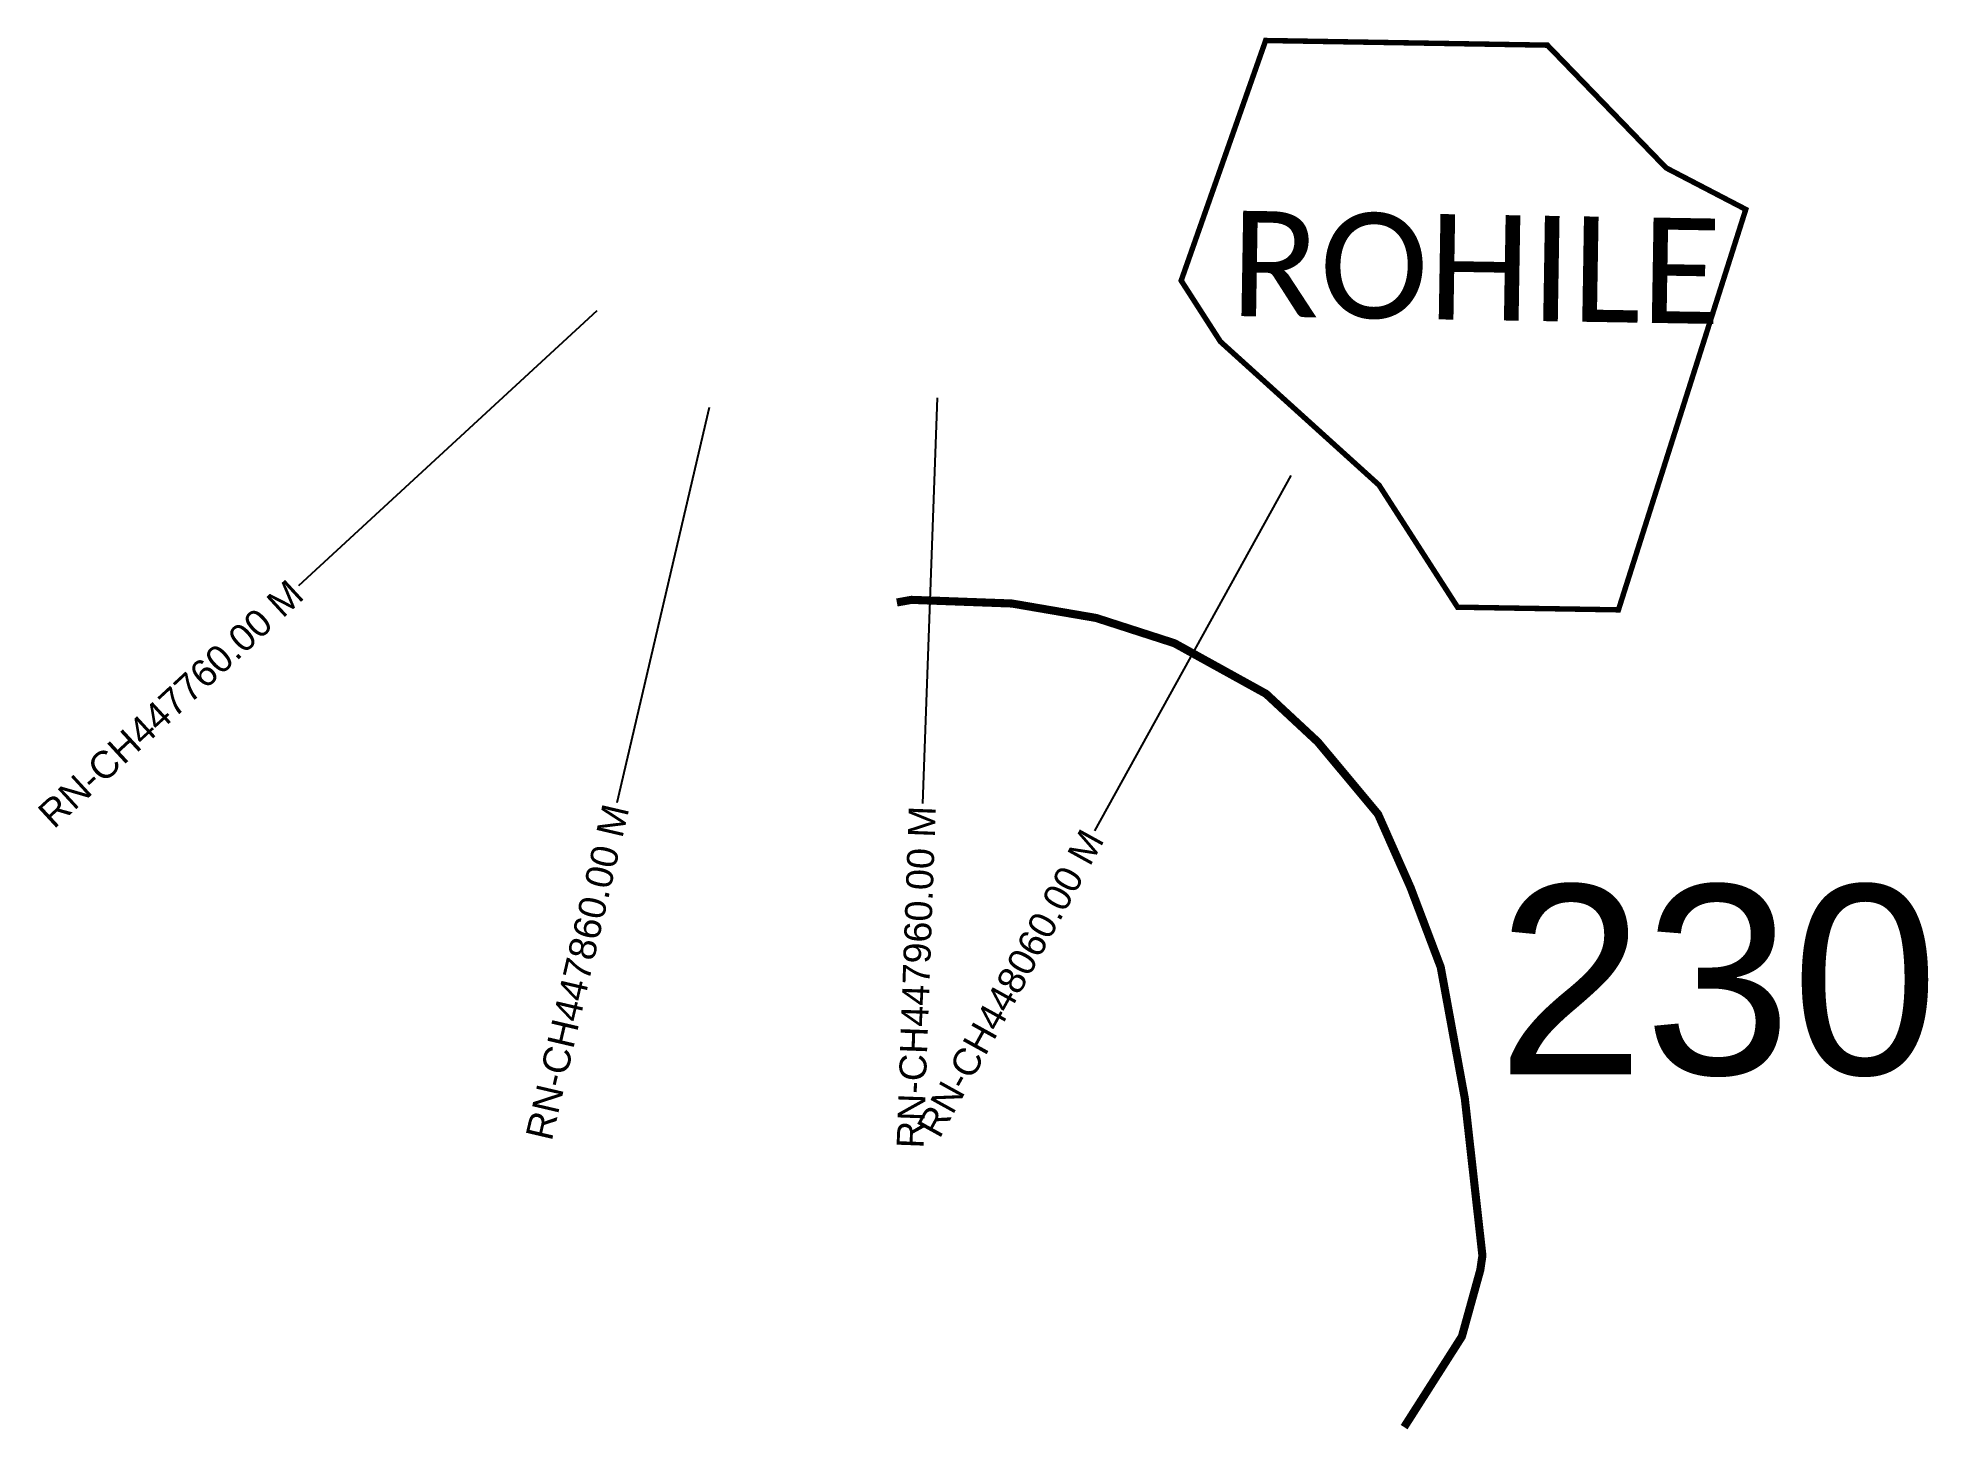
# Model space of a CAD drawing. Header units: metres. Extents: x 312638 to 313337, y 1915244 to 1915759.
import ezdxf
from ezdxf.enums import TextEntityAlignment as Align

# ---------------------------------------------------------------- set-up
doc = ezdxf.new("R2010")
doc.units = ezdxf.units.M
doc.header["$MEASUREMENT"] = 0
for name, color, linetype in [('CS', 134, 'Continuous'), ('CSMark', 6, 'Continuous'), ('NATURALLY PROTECTED', 3, 'Continuous'), ('VILLAGE NAME', 250, 'Continuous')]:
    doc.layers.add(name, color=color, linetype=linetype)
doc.styles.get("Standard").update_dxf_attribs({"font": 'arial.ttf'})

msp = doc.modelspace()

# ---------------------------------------------------------------- linework, layer by layer
at = {"color": 6, "const_width": 2}
msp.add_lwpolyline([(313092.13, 1915758.37), (313196.25, 1915756.65), (313240.12, 1915711.3), (313269.58, 1915695.96), (313222.52, 1915547.97), (313163.05, 1915548.95), (313134.04, 1915594.05), (313075.41, 1915647.09), (313060.9, 1915669.64), (313092.13, 1915758.37)], dxfattribs=at)
at = {"layer": 'CS'}
for p, q in [((312844.95, 1915658.49), (312734.65, 1915556.83)), ((312970.73, 1915626.36), (312965.31, 1915476.46)), ((312886.4, 1915622.77), (312852.33, 1915476.69)), ((313101.38, 1915597.58), (313028.86, 1915466.28))]:
    msp.add_line(p, q, dxfattribs=at)
at = {"layer": 'NATURALLY PROTECTED', "const_width": 3, "flags": 128}
msp.add_lwpolyline([(312955.83, 1915550.69), (312961.2, 1915551.66), (312998.32, 1915550.31), (313029.48, 1915544.97), (313058.43, 1915535.63), (313092.27, 1915516.94), (313111.41, 1915499.14), (313133.68, 1915472.44), (313145.7, 1915445.3), (313156.83, 1915415.93), (313165.74, 1915367.37), (313172.24, 1915309.33), (313171.45, 1915303.97), (313164.65, 1915279.4), (313143.31, 1915245.94)], dxfattribs=at)

# ---------------------------------------------------------------- texts
at = {"insert": (313177.68, 1915446.28), "char_height": 70, "attachment_point": 1}
msp.add_mtext_dynamic_manual_height_columns('230', width=286.9632, gutter_width=1, heights=[114.09], dxfattribs=at)
at = {"layer": 'CSMark'}
for s, rotation, p in [('RN-CH447760.00 M', 42.66513, (312733.92, 1915556.16)), ('RN-CH447860.00 M', 76.87339, (312852.1, 1915475.72)), ('RN-CH447960.00 M', 87.92839, (312965.27, 1915475.46)), ('RN-CH448060.00 M', 61.08827, (313028.38, 1915465.4))]:
    msp.add_text(s, height=10, rotation=rotation, dxfattribs=at).set_placement(p, align=Align.MIDDLE_RIGHT)
at = {"layer": 'VILLAGE NAME', "insert": (313079.47, 1915695.52), "char_height": 38.939, "attachment_point": 1, "rotation": 359.05347}
msp.add_mtext_dynamic_manual_height_columns('{\\fCalibri|b0|i0|c0|p34;ROHILE}', width=70.0532, gutter_width=194.7, heights=[0], dxfattribs=at)

doc.saveas('drawing.dxf')
